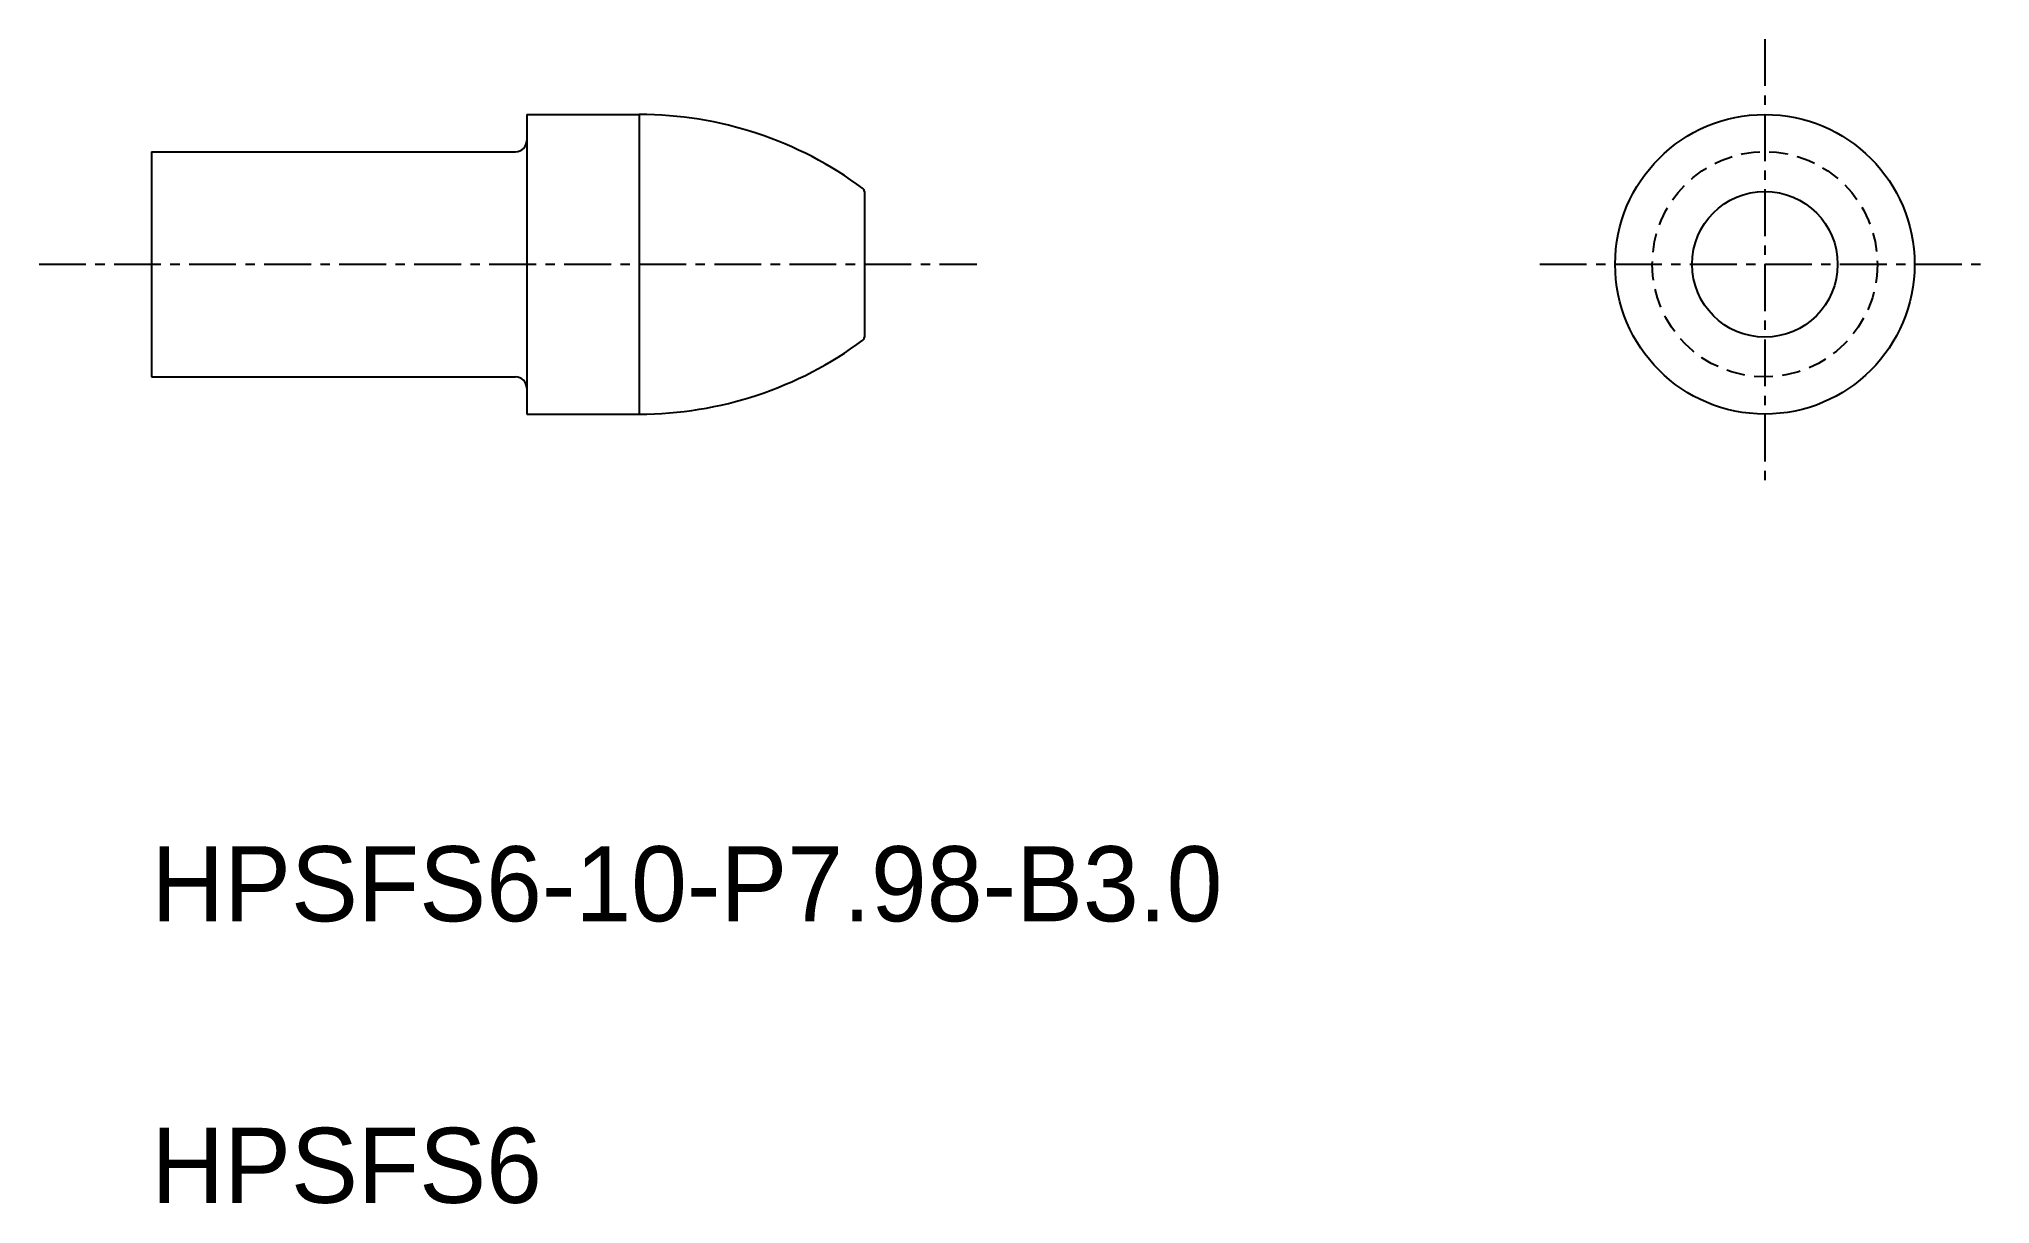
# Model space of a CAD drawing. Extents: x -1008.9 to -956.9, y -727 to -696.
import ezdxf

# ---------------------------------------------------------------- set-up
doc = ezdxf.new("R2010")
doc.units = 0
doc.linetypes.add('CENTER', pattern=[2, 1.25, -0.25, 0.25, -0.25])
doc.linetypes.add('DASHED', pattern=[0.75, 0.5, -0.25])
doc.layers.get('0').update_dxf_attribs({"linetype": 'CONTINUOUS'})
doc.layers.add('CENTER', color=1, linetype='CENTER')

msp = doc.modelspace()

# ---------------------------------------------------------------- linework, layer by layer
at = {"color": 7, "linetype": 'CONTINUOUS'}
for p, q in [((-995.922, -697.99), (-992.922, -697.99)), ((-995.922, -697.99), (-995.922, -705.97)), ((-992.922, -697.99), (-992.922, -705.97)), ((-1005.922, -698.98), (-996.222, -698.98)), ((-1005.922, -698.98), (-1005.922, -704.98)), ((-986.922, -700.04), (-986.922, -703.92)), ((-1005.922, -704.98), (-996.222, -704.98)), ((-995.922, -705.97), (-992.922, -705.97))]:
    msp.add_line(p, q, dxfattribs=at)
for radius in [3.99, 1.94]:
    msp.add_circle((-962.922, -701.98), radius, dxfattribs=at)
at = {"color": 3, "linetype": 'DASHED'}
msp.add_circle((-962.922, -701.98), 3, dxfattribs=at)
at = {"color": 7, "linetype": 'CONTINUOUS'}
for centre, radius, start, end in [((-992.922, -707.99), 10, 53.4189, 90), ((-996.222, -698.68), 0.3, 270, 0), ((-987.022, -700.04), 0.1, 0, 53.4189), ((-992.922, -695.97), 10, 270, 306.5811), ((-987.022, -703.92), 0.1, 306.5811, 0), ((-996.222, -705.28), 0.3, 0, 90)]:
    msp.add_arc(centre, radius, start, end, dxfattribs=at)
at = {"layer": 'CENTER', "color": 1, "linetype": 'CENTER'}
for p, q in [((-962.922, -695.98), (-962.922, -707.98)), ((-1008.922, -701.98), (-983.922, -701.98)), ((-968.922, -701.98), (-956.922, -701.98))]:
    msp.add_line(p, q, dxfattribs=at)

# ---------------------------------------------------------------- texts
at = {"color": 7, "linetype": 'CONTINUOUS'}
for s, p in [('HPSFS6-10-P7.98-B3.0 ', (-1005.922, -719.48)), ('HPSFS6', (-1005.922, -726.98))]:
    msp.add_text(s, height=2, dxfattribs=at).set_placement(p)

doc.saveas('drawing.dxf')
